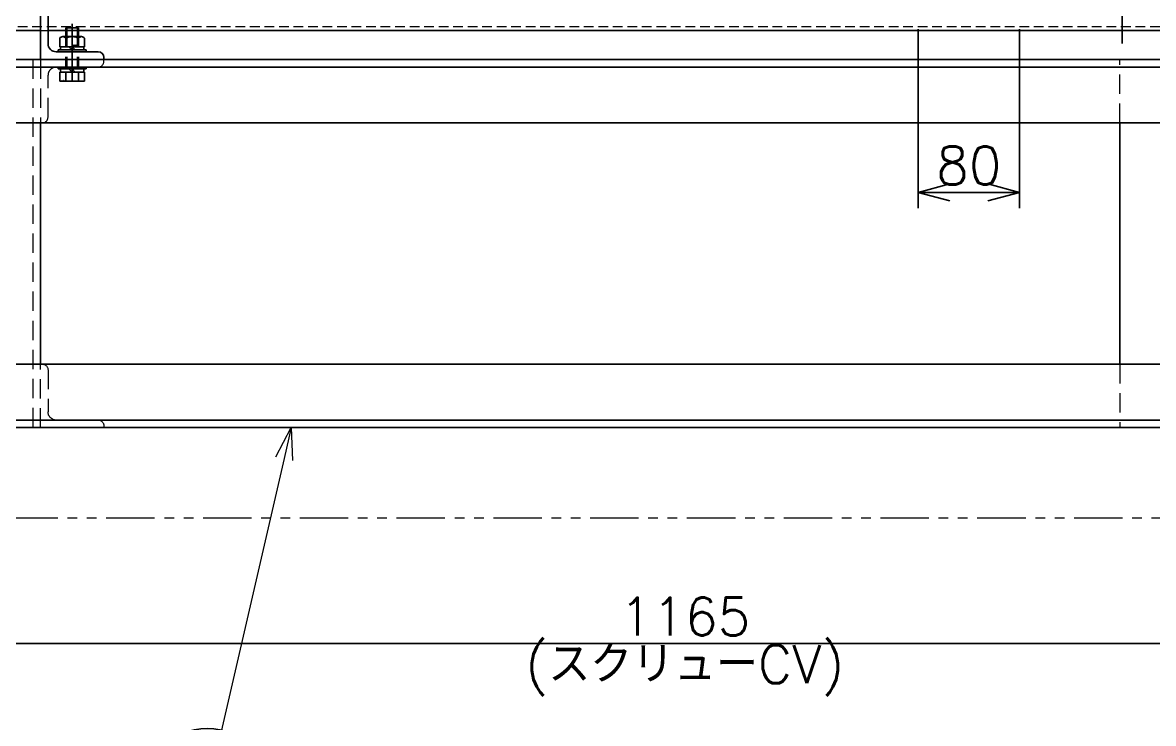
# Model space of a CAD drawing. Header units: millimetres. Extents: x 0 to 38884, y -3675 to 8056.
# Drawn here: x 25368 to 26258, y 1291 to 1843 of the extents above; entities that cross this region are included whole.
import ezdxf
from ezdxf import colors
from ezdxf.entities.mleader import LeaderData, LeaderLine
from ezdxf.enums import TextEntityAlignment as Align
from ezdxf.math import Vec2, Vec3

# ---------------------------------------------------------------- set-up
doc = ezdxf.new("R2010")
doc.units = ezdxf.units.MM
doc.header["$LTSCALE"] = 2.4
doc.header["$PDMODE"] = 99
doc.header["$PDSIZE"] = 1
for name, pattern in [('CENTER2', [28.575, 19.05, -3.175, 3.175, -3.175]), ('HIDDEN', [9.525, 6.35, -3.175]), ('HIDDEN2', [4.7625, 3.175, -1.5875]), ('PHANTOM2', [31.75, 15.875, -3.175, 3.175, -3.175, 3.175, -3.175])]:
    doc.linetypes.add(name, pattern=pattern)
for name, color, linetype, lineweight in [('03_かくれ線', 6, 'HIDDEN2', 13), ('04_HIDDEN', 2, 'HIDDEN', 13), ('04_中心線', 1, 'CENTER2', 9), ('05_CENTER', 4, 'CENTER2', 13), ('06_PHANTOM', 2, 'PHANTOM2', 13), ('08_DIM', 3, 'Continuous', 13)]:
    doc.layers.add(name, color=color, linetype=linetype, lineweight=lineweight)
doc.layers.add('10_DRAFT', color=8, linetype='Continuous', lineweight=0, plot=False)
doc.styles.add('KSS_TXT', font='txt.shx', dxfattribs={"bigfont": 'extfont2.shx'})
doc.styles.add('KSS_TXT_L', font='txt.shx', dxfattribs={"height": 3, "bigfont": 'extfont2.shx'})
doc.styles.get("Standard").update_dxf_attribs({"font": 'txt.shx', "bigfont": 'extfont2.shx'})
doc.dimstyles.new('KSS_DIM', dxfattribs={"dimscale": 2, "dimtxt": 3, "dimasz": 2.5, "dimexe": 1.25, "dimexo": 0.625, "dimtad": 1, "dimdsep": 46, "dimtxsty": 'KSS_TXT', "dimblk": 'OPEN30', "dimcen": 0, "dimazin": 2, "dimtfac": 0.75, "dimtmove": 0, "dimatfit": 3, "dimldrblk": 'OPEN30', "dimfxl": 1.25, "dimtolj": 1, "dimarcsym": 0})

# ---------------------------------------------------------------- blocks, each defined once
blk = doc.blocks.new('AM_BALLOON1')
at = {"transparency": 16777216}
blk.add_circle((0, 0), 5, dxfattribs=at)
blk.add_attdef('B_NUMBER', text='', height=3, dxfattribs=at).set_placement((0, 0), align=Align.MIDDLE_CENTER)
blk = doc.blocks.new('_Open30')
at = {"color": 0, "linetype": 'ByBlock', "lineweight": -2}
for p, q in [((-1, 0.268), (0, 0)), ((0, 0), (-1, -0.268)), ((0, 0), (-1, 0))]:
    blk.add_line(p, q, dxfattribs=at)
blk = doc.blocks.new('A$C1A3C2C0C_1_1_1')
at = {"color": 0}
for p, q in [((-9.81, 11), (9.81, 11)), ((-9.81, 4), (-9.81, 11)), ((-4.91, 4), (-4.91, 11)), ((4.91, 4), (4.91, 11)), ((9.81, 4), (9.81, 11)), ((-11, 1.5), (11, 1.5)), ((-11, 1.5), (-11, 0)), ((9.81, 4), (-9.81, 4)), ((-9.25, 4), (-9.25, 1.5)), ((0, 1.5), (-2.5, 4)), ((0, 4), (2.5, 1.5)), ((9.25, 1.5), (9.25, 4)), ((11, 0), (11, 1.5)), ((-11, 0), (11, 0))]:
    blk.add_line(p, q, dxfattribs=at)
at = {"color": 0, "linetype": 'CENTER2'}
blk.add_line((0, -34), (0, 14), dxfattribs=at)
at = {"color": 0, "linetype": 'HIDDEN'}
for p, q in [((-5, -31), (-5, 0)), ((-4.19, -31), (-4.19, 0)), ((4.19, -31), (4.19, 0)), ((5, -31), (5, 0)), ((-5, -31), (5, -31))]:
    blk.add_line(p, q, dxfattribs=at)
at = {"layer": '10_DRAFT', "style": 'KSS_TXT_L'}
blk.add_text('BT-M10x35L,SW,PW', height=0.3, dxfattribs=at).set_placement((5.1, 10.66))
blk = doc.blocks.new('M10Nza_1_1_1')
at = {"color": 0}
for p, q in [((-9.8, 4), (-9.8, 10.69)), ((-7.35, 12), (7.35, 12)), ((-4.9, 4), (-4.9, 10.69)), ((4.9, 10.69), (4.9, 4)), ((9.8, 10.69), (9.8, 4)), ((-9.8, 4), (9.8, 4)), ((-9.2, 1.5), (-9.2, 4)), ((0, 1.5), (-2.5, 4)), ((0, 4), (2.5, 1.5)), ((9.2, 4), (9.2, 1.5))]:
    blk.add_line(p, q, dxfattribs=at)
at = {"color": 0, "linetype": 'CENTER2'}
blk.add_line((0, 12), (0, 0), dxfattribs=at)
at = {"color": 0}
blk.add_lwpolyline([(-11, 1.5), (11, 1.5), (11, 0), (-11, 0)], close=True, dxfattribs=at)
for centre, radius, start, end in [((-7.35, 9.06), 2.94, 33.626, 146.374), ((0, 2.2), 9.8, 60, 120), ((7.35, 9.06), 2.94, 33.626, 146.374)]:
    blk.add_arc(centre, radius, start, end, dxfattribs=at)
at = {"layer": '10_DRAFT', "style": 'KSS_TXT'}
blk.add_text('M10', height=1.25, dxfattribs=at).set_placement((0.26, 4.12))
blk = doc.blocks.new('KK015066_54_5_1')
for p, q in [((1.5, 50), (0, 50)), ((0, 0), (0, 50)), ((6, 12.5), (6, 45.5)), ((0, 0), (50, 0)), ((45.5, 6), (12.5, 6)), ((50, 1.5), (50, 0))]:
    blk.add_line(p, q)
for centre, radius, start, end in [((1.5, 45.5), 4.5, 0, 90), ((12.5, 12.5), 6.5, 180, 270), ((45.5, 1.5), 4.5, 0, 90)]:
    blk.add_arc(centre, radius, start, end)
at = {"flags": 3}
blk.add_attdef('PARAM', (0, 0), '', height=1, dxfattribs=at)
blk = doc.blocks.new('A$C524B3920_1')
at = {"color": 0}
for p, q in [((-675, -6), (325, -6)), ((-625, -240), (-625, -50)), ((225, -50), (225, -240)), ((-785, -284), (325, -284))]:
    blk.add_line(p, q, dxfattribs=at)
blk.add_line((-675, -290), (-625, -290))
for points in [[(-675, 0), (325, 0), (325, -45), (320, -50), (-670, -50), (-675, -45)], [(-785, -290), (325, -290), (325, -245), (320, -240), (-780, -240), (-785, -245)]]:
    blk.add_lwpolyline(points, close=True, dxfattribs=at)
at = {"layer": '04_HIDDEN'}
for p, q in [((225, -50), (225, 0)), ((-631, 0), (-631, -290)), ((225, -240), (225, -290))]:
    blk.add_line(p, q, dxfattribs=at)
at = {"layer": '05_CENTER'}
blk.add_line((-600, -12.4), (-600, 6.43), dxfattribs=at)
at = {"layer": '04_HIDDEN', "rotation": 270}
blk.add_blockref('KK015066_54_5_1', (-625, 0), dxfattribs=at)
at = {"layer": '04_HIDDEN', "xscale": -1, "rotation": 270}
blk.add_blockref('KK015066_54_5_1', (-625, -290), dxfattribs=at)
blk = doc.blocks.new('A$C741D14CE_1')
at = {"rotation": 180}
blk.add_blockref('A$C1A3C2C0C_1_1_1', (-600, -6), dxfattribs=at)
for name, p in [('M10Nza_1_1_1', (-600, 6)), ('A$C524B3920_1', (0, 0))]:
    blk.add_blockref(name, p)
blk = doc.blocks.new('*D1183')
at = {"layer": '08_DIM', "color": 0, "lineweight": -2, "transparency": 16777216}
for p, q in [((26471.71, 1782.5), (26471.71, 1341.22)), ((25306.71, 1777.5), (25306.71, 1341.22)), ((25331.71, 1353.72), (26446.71, 1353.72))]:
    blk.add_line(p, q, dxfattribs=at)
at = {"layer": 'Defpoints', "color": 0, "transparency": 16777216}
for p in [(25306.71, 1783.75), (26471.71, 1788.75), (26471.71, 1353.72)]:
    blk.add_point(p, dxfattribs=at)
at = {"layer": '08_DIM', "color": 0, "lineweight": -2, "transparency": 16777216, "xscale": 25, "yscale": 25, "zscale": 25, "rotation": 180}
blk.add_blockref('_Open30', (25306.71, 1353.72), dxfattribs=at)
at = {"layer": '08_DIM', "color": 0, "lineweight": -2, "transparency": 16777216, "xscale": 25, "yscale": 25, "zscale": 25}
blk.add_blockref('_Open30', (26471.71, 1353.72), dxfattribs=at)
at = {"layer": '08_DIM', "color": 0, "transparency": 16777216, "char_height": 30, "attachment_point": 5, "style": 'KSS_TXT'}
for s, insert in [('\\A1;1165', (25889.21, 1374.97)), ('\\A1;(スクリューCV)', (25889.21, 1332.47))]:
    blk.add_mtext(s, dxfattribs=dict(at, insert=insert))
blk = doc.blocks.new('*D1210')
at = {"layer": '08_DIM', "color": 0, "lineweight": -2, "transparency": 16777216}
for p, q in [((26233.49, 1936.25), (26233.49, 2053.75)), ((26231.25, 1911.25), (26220.99, 1911.25)), ((26233.49, 1876.25), (26233.49, 1911.25)), ((26231.25, 1876.25), (26220.99, 1876.25)), ((26233.49, 1851.25), (26233.49, 1826.25))]:
    blk.add_line(p, q, dxfattribs=at)
at = {"layer": 'Defpoints', "color": 0, "transparency": 16777216}
for p in [(26233.49, 1911.25), (26237.5, 1911.25), (26237.5, 1876.25)]:
    blk.add_point(p, dxfattribs=at)
at = {"layer": '08_DIM', "color": 0, "lineweight": -2, "transparency": 16777216, "xscale": 25, "yscale": 25, "zscale": 25}
for p, rotation in [((26233.49, 1911.25), 270), ((26233.49, 1876.25), 90)]:
    blk.add_blockref('_Open30', p, dxfattribs=dict(at, rotation=rotation))
at = {"layer": '08_DIM', "color": 0, "transparency": 16777216, "insert": (26212.24, 2007.5), "char_height": 30, "attachment_point": 5, "rotation": 90, "style": 'KSS_TXT'}
blk.add_mtext('\\A1;%%C35', dxfattribs=at)
blk = doc.blocks.new('A$C5B70685D_1')
at = {"color": 0}
for p, q in [((1.5, 50), (0, 50)), ((0, 0), (0, 50)), ((6, 12.5), (6, 45.5)), ((0, 0), (50, 0)), ((45.5, 6), (12.5, 6)), ((50, 1.5), (50, 0))]:
    blk.add_line(p, q, dxfattribs=at)
for centre, radius, start, end in [((1.5, 45.5), 4.5, 0, 90), ((12.5, 12.5), 6.5, 180, 270), ((45.5, 1.5), 4.5, 0, 90)]:
    blk.add_arc(centre, radius, start, end, dxfattribs=at)
blk = doc.blocks.new('*D1281')
at = {"layer": '08_DIM', "color": 0, "lineweight": -2, "transparency": 16777216}
for p, q in [((26072.72, 1837.5), (26072.72, 1696.49)), ((26152.72, 1837.5), (26152.72, 1696.49)), ((26097.72, 1708.99), (26127.72, 1708.99))]:
    blk.add_line(p, q, dxfattribs=at)
at = {"layer": 'Defpoints', "color": 0, "transparency": 16777216}
for p in [(26072.72, 1843.75), (26152.72, 1843.75), (26152.72, 1708.99)]:
    blk.add_point(p, dxfattribs=at)
at = {"layer": '08_DIM', "color": 0, "lineweight": -2, "transparency": 16777216, "xscale": 25, "yscale": 25, "zscale": 25, "rotation": 180}
blk.add_blockref('_Open30', (26072.72, 1708.99), dxfattribs=at)
at = {"layer": '08_DIM', "color": 0, "lineweight": -2, "transparency": 16777216, "xscale": 25, "yscale": 25, "zscale": 25}
blk.add_blockref('_Open30', (26152.72, 1708.99), dxfattribs=at)
at = {"layer": '08_DIM', "color": 0, "transparency": 16777216, "insert": (26112.72, 1730.24), "char_height": 30, "attachment_point": 5, "style": 'KSS_TXT'}
blk.add_mtext('\\A1;80', dxfattribs=at)
blk = doc.blocks.new('_OPEN')
at = {"color": 0, "linetype": 'ByBlock'}
for p, q in [((-1, 0.17), (0, 0)), ((0, 0), (-1, -0.17)), ((0, 0), (-1, 0))]:
    blk.add_line(p, q, dxfattribs=at)

msp = doc.modelspace()

# ---------------------------------------------------------------- linework, layer by layer
at = {"color": 0}
for p, q in [((25315.7122, 1836.6005), (25381.7122, 1836.6005)), ((25387.7122, 1836.6005), (26325.7122, 1836.6005))]:
    msp.add_line(p, q, dxfattribs=at)
at = {"layer": '03_かくれ線'}
for p, q in [((25306.7122, 1839.6005), (26467.7122, 1839.6005)), ((25381.7122, 1836.6005), (25387.7122, 1836.6005))]:
    msp.add_line(p, q, dxfattribs=at)
at = {"layer": '04_中心線'}
msp.add_line((25406.7122, 1806.8536), (25406.7122, 1826.6394), dxfattribs=at)
at = {"layer": '06_PHANTOM'}
msp.add_line((23071.3853, 1452.7505), (29508.5271, 1452.7505), dxfattribs=at)

# ---------------------------------------------------------------- block references
for name, p in [('A$C5B70685D_1', (25381.7122, 1813.7505)), ('A$C741D14CE_1', (26006.7122, 1813.7505))]:
    msp.add_blockref(name, p)

# ---------------------------------------------------------------- dimensions: what is measured, and where the dimension line sits
at = {"layer": '08_DIM'}
dim = msp.add_linear_dim(base=(26233.4921, 1911.2508), p1=(26237.4979, 1876.2507), p2=(26237.4979, 1911.2508), angle=90, text='%%C<>', dimstyle='KSS_DIM', override={"dimscale": 10, "dimarcsym": 1}, dxfattribs=at)
dim.commit()
dim.dimension.update_dxf_attribs({"geometry": '*D1210', "text_midpoint": (26212.2421, 2007.5008)})
for base, p1, p2, override, picture, middle in [((26152.7152, 1708.9935), (26072.7151, 1843.7505), (26152.7152, 1843.7505), {"dimscale": 10, "dimarcsym": 1}, '*D1281', (26112.7151, 1730.2435)), ((26471.7122, 1353.722), (25306.7122, 1783.7505), (26471.7122, 1788.7505), {"dimscale": 10, "dimpost": '\\X(スクリューCV)', "dimarcsym": 1}, '*D1183', (25889.2122, 1353.722))]:
    dim = msp.add_linear_dim(base=base, p1=p1, p2=p2, dimstyle='KSS_DIM', override=override, dxfattribs=at)
    dim.commit()
    dim.dimension.update_dxf_attribs({"geometry": picture, "text_midpoint": middle})

# ---------------------------------------------------------------- leaders
ml = msp.add_multileader_block('Standard', dxfattribs=at)
ml.set_content('AM_BALLOON1', color=256, scale=3)
ml.set_attribute('B_NUMBER', 'F', width=0)
ml.set_leader_properties(color=256, linetype='ByLayer', lineweight=-1)
ml.set_arrow_properties(name='OPEN')
ml.build(insert=Vec2(0, 0))
ml.multileader.update_dxf_attribs({"leader_type": 0, "has_dogleg": 0, "text_right_attachment_type": 6, "dogleg_length": 0, "arrow_head_size": 6, "scale": 3, "block_connection_type": 1})
ctx = ml.context
ctx.base_point, ctx.scale, ctx.char_height, ctx.arrow_head_size, ctx.landing_gap_size, ctx.plane_origin = Vec3(32191.9428, 1591.6932), 3, 12, 6, 6, Vec3(32191.9428, 1591.6932)
ctx.right_attachment, ctx.attachment_type = 6, 1
notes = []
notes.append((ctx, [(0, (0, 0, 0), (0, 0), (1, 0), 1, [])]))
ctx.block.insert = Vec3(32191.9428, 1591.6932)
ml = msp.add_multileader_block('Standard', dxfattribs=at)
ml.set_content('AM_BALLOON1', color=256, scale=3)
ml.set_attribute('B_NUMBER', 'N', width=0)
ml.set_leader_properties(color=256, linetype='ByLayer', lineweight=-1)
ml.set_arrow_properties(name='OPEN')
ml.build(insert=Vec2(0, 0))
ml.multileader.update_dxf_attribs({"leader_type": 0, "has_dogleg": 0, "text_right_attachment_type": 6, "dogleg_length": 0, "arrow_head_size": 6, "scale": 3, "block_connection_type": 1})
ctx = ml.context
ctx.base_point, ctx.scale, ctx.char_height, ctx.arrow_head_size, ctx.landing_gap_size, ctx.plane_origin = Vec3(35713.6935, 1583.3789), 3, 12, 6, 6, Vec3(35713.6935, 1583.3789)
ctx.right_attachment, ctx.attachment_type = 6, 1
notes.append((ctx, [(0, (0, 0, 0), (0, 0), (1, 0), 1, [])]))
ctx.block.insert = Vec3(35713.6935, 1583.3789)
ml = msp.add_multileader_block('Standard', dxfattribs=at)
ml.set_content('AM_BALLOON1', color=256, scale=3)
ml.set_attribute('B_NUMBER', 'E', width=0)
ml.set_leader_properties(color=256, linetype='ByLayer', lineweight=-1)
ml.set_arrow_properties(name='OPEN')
ml.build(insert=Vec2(0, 0))
ml.multileader.update_dxf_attribs({"leader_type": 0, "has_dogleg": 0, "text_right_attachment_type": 6, "dogleg_length": 0, "arrow_head_size": 6, "scale": 3, "block_connection_type": 1})
ctx = ml.context
ctx.base_point, ctx.scale, ctx.char_height, ctx.arrow_head_size, ctx.landing_gap_size, ctx.plane_origin = Vec3(31203.7967, 1533.5688), 3, 12, 6, 6, Vec3(31203.7967, 1533.5688)
ctx.right_attachment, ctx.attachment_type = 6, 1
notes.append((ctx, [(0, (0, 0, 0), (0, 0), (1, 0), 1, [])]))
ctx.block.insert = Vec3(31203.7967, 1533.5688)
ml = msp.add_multileader_block('Standard', dxfattribs=at)
ml.set_content('AM_BALLOON1', color=256, scale=10)
ml.set_attribute('B_NUMBER', '1', width=0)
ml.set_leader_properties(color=256, linetype='ByLayer', lineweight=-1)
ml.set_arrow_properties(name='OPEN30')
ml.build(insert=Vec2(0, 0))
ml.multileader.update_dxf_attribs({"has_dogleg": 0, "text_right_attachment_type": 6, "dogleg_length": 0, "arrow_head_size": 25, "scale": 10, "block_connection_type": 1})
ctx = ml.context
ctx.base_point, ctx.scale, ctx.char_height, ctx.arrow_head_size, ctx.landing_gap_size, ctx.plane_origin = Vec3(25513.0424, 1236.8448), 10, 40, 25, 20, Vec3(25579.2893, 1523.7505)
ctx.right_attachment, ctx.attachment_type = 6, 1
notes.append((ctx, [(0, (1, 1, 0), (25513.0424, 1236.8448), (-1, 0), 0, [(0, [(25579.2893, 1523.7505)], 0, [])])]))
ctx.block.insert = Vec3(25513.0424, 1236.8448)
ml = msp.add_multileader_block('Standard', dxfattribs=at)
ml.set_content('AM_BALLOON1', color=256, scale=3)
ml.set_attribute('B_NUMBER', 'G', width=0)
ml.set_leader_properties(color=256, linetype='ByLayer', lineweight=-1)
ml.set_arrow_properties(name='OPEN')
ml.build(insert=Vec2(0, 0))
ml.multileader.update_dxf_attribs({"leader_type": 0, "has_dogleg": 0, "text_right_attachment_type": 6, "dogleg_length": 0, "arrow_head_size": 6, "scale": 3, "block_connection_type": 1})
ctx = ml.context
ctx.base_point, ctx.scale, ctx.char_height, ctx.arrow_head_size, ctx.landing_gap_size, ctx.plane_origin = Vec3(35678.7497, 1486.7985), 3, 12, 6, 6, Vec3(35678.7497, 1486.7985)
ctx.right_attachment, ctx.attachment_type = 6, 1
notes.append((ctx, [(0, (0, 0, 0), (0, 0), (1, 0), 1, [])]))
ctx.block.insert = Vec3(35678.7497, 1486.7985)
for ctx, leaders in notes:
    for number, flags, end, landing, length, lines in leaders:
        leader = LeaderData()
        leader.index, (leader.has_last_leader_line, leader.has_dogleg_vector, leader.attachment_direction) = number, flags
        leader.last_leader_point, leader.dogleg_vector, leader.dogleg_length = Vec3(end), Vec3(landing), length
        for number, points, colour, breaks in lines:
            line = LeaderLine()
            line.index, line.vertices, line.color, line.breaks = number, Vec3.list(points), colors.encode_raw_color(colour), breaks
            leader.lines.append(line)
        ctx.leaders.append(leader)

doc.saveas('drawing.dxf')
